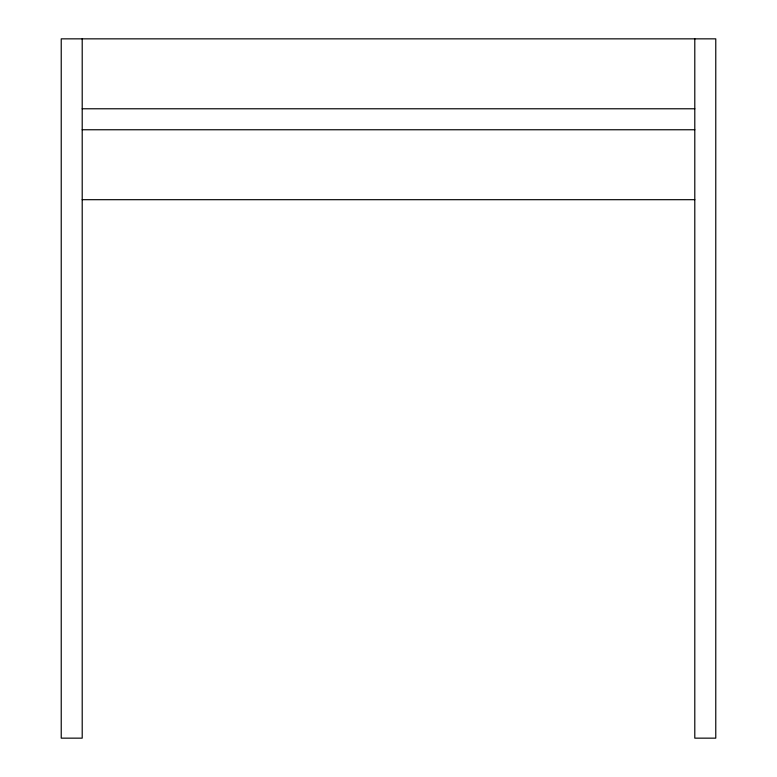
<?xml version="1.0" encoding="UTF-8"?>
<svg xmlns="http://www.w3.org/2000/svg" width="777" height="777" viewBox="0 0 777 777"><rect width="100%" height="100%" fill="white"/><g stroke="black" fill="none" stroke-linecap="round" stroke-linejoin="round"><path stroke-width="1.17" d="M82.207 108.78L694.793 108.78M82.207 129.759L694.793 129.759M82.207 199.689L694.793 199.689M694.793 38.85L694.793 738.15L715.772 738.15L715.772 38.85L61.228 38.85L61.228 738.15L82.207 738.15L82.207 38.85"/></g></svg>
